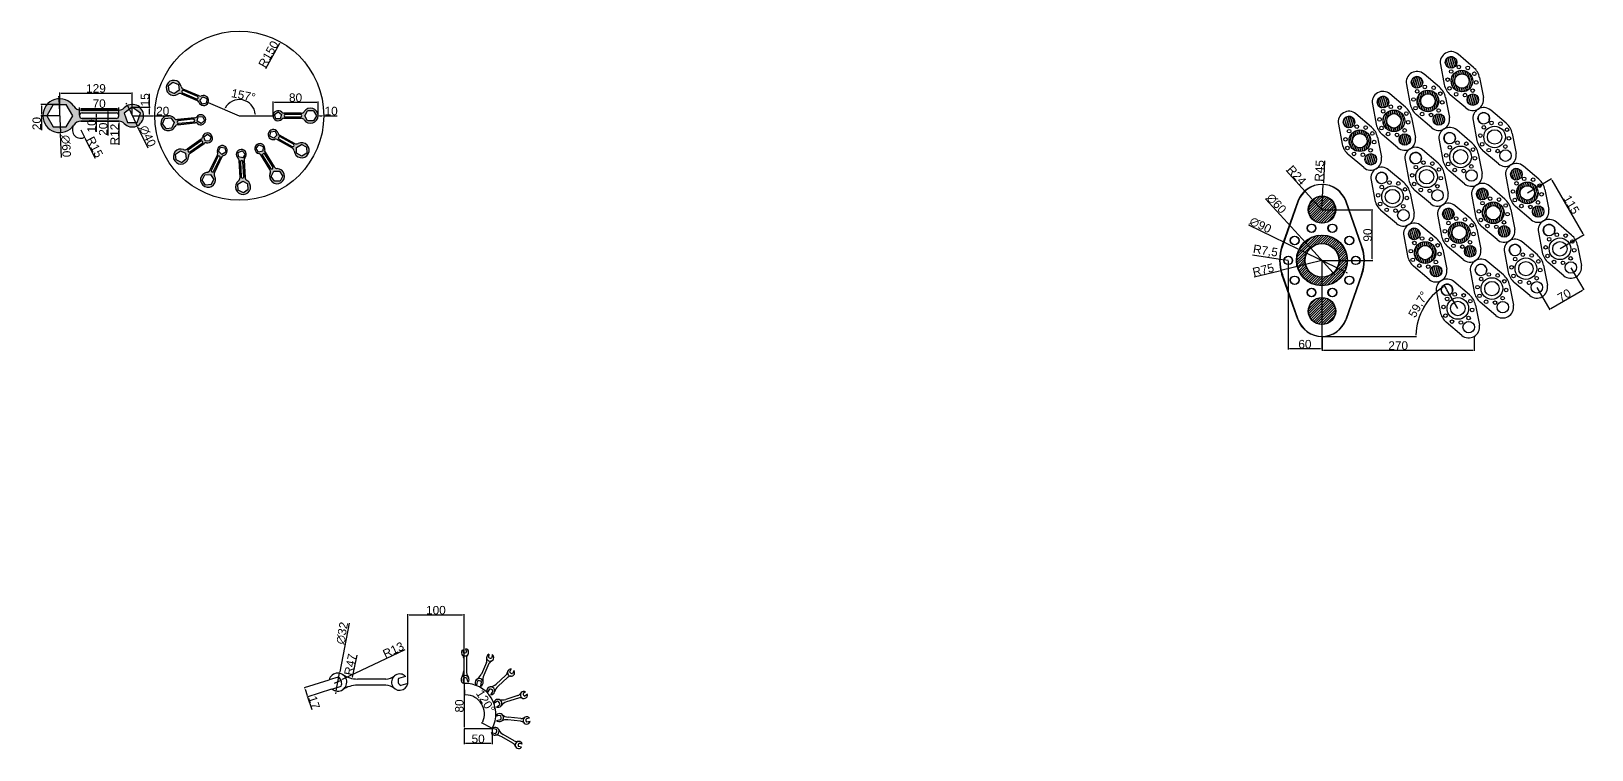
# Model space of a CAD drawing. Header units: millimetres. Extents: x 456 to 3228, y 379 to 1655.
import ezdxf

# ---------------------------------------------------------------- set-up
doc = ezdxf.new("R2010")
doc.units = ezdxf.units.MM
doc.layers.add('wymiar', color=80, linetype='Continuous')
doc.styles.get("Standard").update_dxf_attribs({"font": 'arial.ttf'})
doc.dimstyles.new('ISO-25', dxfattribs={"dimtxt": 15, "dimasz": 2.5, "dimexe": 1.25, "dimexo": 0.625, "dimtad": 1, "dimtxsty": 'Standard', "dimcen": 2.5, "dimadec": 0, "dimazin": 0, "dimtfac": 1, "dimtmove": 0, "dimatfit": 3, "dimfxl": 1, "dimarcsym": 0})

# ---------------------------------------------------------------- blocks, each defined once
blk = doc.blocks.new('*U1')
blk.add_circle((0, 0), 7.5)
blk = doc.blocks.new('*U2')
at = {"color": 0, "linetype": 'ByBlock', "lineweight": -2, "transparency": 16777216}
for p, rotation in [((2730.3, 1305.4), 108), ((2767.4, 1305.4), 71.99999999999997), ((2700.3, 1283.6), 143.9999999999999), ((2797.4, 1283.6), 35.99999999999997), ((2688.9, 1248.3), 180), ((2700.3, 1213), 215.9999999999999), ((2797.4, 1213), 323.9999999999999), ((2730.3, 1191.2), 251.9999999999999), ((2767.4, 1191.2), 287.9999999999999)]:
    blk.add_blockref('*U1', p, dxfattribs=dict(at, rotation=rotation))
blk.add_blockref('*U1', (2808.9, 1248.3), dxfattribs=at)
blk = doc.blocks.new('*U3')
blk.add_circle((0, 0), 7.5)
blk = doc.blocks.new('*U4')
at = {"color": 0, "linetype": 'ByBlock', "lineweight": -2, "transparency": 16777216}
for p, rotation in [((2730.3, 1305.4), 108), ((2767.4, 1305.4), 71.99999999999997), ((2700.3, 1283.6), 143.9999999999999), ((2797.4, 1283.6), 35.99999999999997), ((2688.9, 1248.3), 180), ((2700.3, 1213), 215.9999999999999), ((2797.4, 1213), 323.9999999999999), ((2730.3, 1191.2), 251.9999999999999), ((2767.4, 1191.2), 287.9999999999999)]:
    blk.add_blockref('*U3', p, dxfattribs=dict(at, rotation=rotation))
blk.add_blockref('*U3', (2808.9, 1248.3), dxfattribs=at)
blk = doc.blocks.new('*U14')
blk.add_circle((0, 0), 3.19)
blk = doc.blocks.new('*U15')
at = {"color": 0, "linetype": 'ByBlock', "lineweight": -2, "transparency": 16777216}
for p, rotation in [((1162.9, 556), 108), ((1178.7, 556), 71.99999999999994), ((1145.3, 531.7), 180), ((1150.1, 546.7), 143.9999999999999), ((1191.5, 546.7), 35.99999999999997), ((1150.1, 516.7), 215.9999999999999), ((1162.9, 507.4), 251.9999999999999), ((1178.7, 507.4), 287.9999999999999), ((1191.5, 516.7), 323.9999999999999)]:
    blk.add_blockref('*U14', p, dxfattribs=dict(at, rotation=rotation))
blk.add_blockref('*U14', (1196.4, 531.7), dxfattribs=at)
blk = doc.blocks.new('*U12')
blk.add_circle((0, 0), 3.19)
blk = doc.blocks.new('*U13')
at = {"color": 0, "linetype": 'ByBlock', "lineweight": -2, "transparency": 16777216}
for p, rotation in [((1162.9, 556), 108), ((1178.7, 556), 71.99999999999994), ((1145.3, 531.7), 180), ((1150.1, 546.7), 143.9999999999999), ((1191.5, 546.7), 35.99999999999997), ((1150.1, 516.7), 215.9999999999999), ((1162.9, 507.4), 251.9999999999999), ((1178.7, 507.4), 287.9999999999999), ((1191.5, 516.7), 323.9999999999999)]:
    blk.add_blockref('*U12', p, dxfattribs=dict(at, rotation=rotation))
blk.add_blockref('*U12', (1196.4, 531.7), dxfattribs=at)
blk = doc.blocks.new('*U10')
h = blk.add_hatch()
h.set_pattern_fill('ANSI31', color=256)
h.set_pattern_definition([(45, (-2975.9204, -1228.2886), (-2.245064, 2.245064), [])])
h.paths.add_polyline_path([(10.2, 19.2, 1), (-10.2, 19.2, 1)])
h.paths.add_polyline_path([(19.2, 57.5, 1), (-19.2, 57.5, 1)])
h.paths.add_polyline_path([(-12.8, 57.5, -1), (12.8, 57.5, -1)], flags=16)
h.paths.add_polyline_path([(-7.2, 88.6, 0.668617), (10.2, 95.8, 1.495625)])
for p, q in [((-18.1, 102.2), (-30.1, 68.1)), ((30.1, 68.1), (18.1, 102.2)), ((-18.1, 12.8), (-30.1, 46.9)), ((30.1, 46.9), (18.1, 12.8)), ((-18.1, -12.8), (-30.1, -46.9)), ((30.1, -46.9), (18.1, -12.8)), ((-18.1, -102.2), (-30.1, -68.1)), ((30.1, -68.1), (18.1, -102.2))]:
    blk.add_line(p, q)
for centre, radius in [((0, 95.8), 10.2), ((0, 57.5), 19.2), ((0, 57.5), 12.8), ((0, 19.2), 10.2), ((0, -19.2), 10.2), ((0, -57.5), 19.2), ((0, -57.5), 12.8), ((0, -95.8), 10.2)]:
    blk.add_circle(centre, radius)
for centre, radius, start, end in [((0, 95.8), 19.2, 19.4712, 160.5288), ((0, 95.8), 10.2, 315.0694, 224.9306), ((0, 57.5), 31.9, 160.5288, 199.4712), ((0, 57.5), 31.9, 340.5288, 19.4712), ((0, 19.2), 19.2, 199.4712, 340.5288), ((0, -19.2), 19.2, 19.4712, 160.5288), ((0, -19.2), 10.2, 315.0694, 224.9306), ((0, -57.5), 31.9, 160.5288, 199.4712), ((0, -57.5), 31.9, 340.5288, 19.4712), ((0, -95.8), 19.2, 199.4712, 340.5288)]:
    blk.add_arc(centre, radius, start, end)
for name, p in [('*U13', (-1170.8, -474.2)), ('*U15', (-1170.8, -589.2))]:
    blk.add_blockref(name, p)
blk = doc.blocks.new('*U11')
at = {"color": 0, "linetype": 'ByBlock', "lineweight": -2, "transparency": 16777216}
for p in [(0, 230), (70, 230), (140, 230), (210, 230), (0, 0), (70, 0), (140, 0), (210, 0)]:
    blk.add_blockref('*U10', p, dxfattribs=at)
blk = doc.blocks.new('*D17')
at = {"layer": 'Defpoints', "color": 0, "transparency": 16777216}
for p in [(2970.5, 1196), (2939.4, 1179.5), (2989.9, 1162.9), (2748.9, 1113.3), (2902.2, 1113.3)]:
    blk.add_point(p, dxfattribs=at)
at = {"layer": 'wymiar', "color": 0, "lineweight": -2, "transparency": 16777216}
for p, q in [((2970.2, 1196.6), (2966.1, 1203.6)), ((2902.8, 1113.3), (2916.7, 1113.3))]:
    blk.add_line(p, q, dxfattribs=at)
blk.add_arc((3018.9, 1113.3), 103.4, 121.6854, 178.6146, dxfattribs=at)
at = {"layer": 'wymiar', "color": 0, "transparency": 16777216}
for points in [[(2964.4, 1201.6), (2964.8, 1200.9), (2966.7, 1202.6)], [(2915.9, 1115.8), (2915.1, 1115.8), (2915.5, 1113.3)]]:
    blk.add_solid(points, dxfattribs=at)
at = {"layer": 'wymiar', "color": 0, "transparency": 16777216, "insert": (2920.8, 1169.5), "char_height": 15, "attachment_point": 5, "rotation": 60.15}
blk.add_mtext('59,7°', dxfattribs=at)
blk = doc.blocks.new('*D18')
at = {"layer": 'Defpoints', "color": 0, "transparency": 16777216}
for p in [(2748.9, 1113.3), (3018.9, 1113.3), (3018.9, 1088.7)]:
    blk.add_point(p, dxfattribs=at)
at = {"layer": 'wymiar', "color": 0, "lineweight": -2, "transparency": 16777216}
for p, q in [((2748.9, 1112.7), (2748.9, 1087.5)), ((3018.9, 1112.7), (3018.9, 1087.5)), ((2751.4, 1088.7), (3016.4, 1088.7))]:
    blk.add_line(p, q, dxfattribs=at)
at = {"layer": 'wymiar', "color": 0, "transparency": 16777216}
for points in [[(2751.4, 1089.1), (2751.4, 1088.3), (2748.9, 1088.7)], [(3016.4, 1089.1), (3016.4, 1088.3), (3018.9, 1088.7)]]:
    blk.add_solid(points, dxfattribs=at)
at = {"layer": 'wymiar', "color": 0, "transparency": 16777216, "insert": (2883.9, 1097), "char_height": 15, "attachment_point": 5}
blk.add_mtext('270', dxfattribs=at)
blk = doc.blocks.new('*D19')
at = {"layer": 'Defpoints', "color": 0, "transparency": 16777216}
for p in [(3113.2, 1368.2), (3213.4, 1293.6), (3171.2, 1268.9)]:
    blk.add_point(p, dxfattribs=at)
at = {"layer": 'wymiar', "color": 0, "lineweight": -2, "transparency": 16777216}
for p, q in [((3113.7, 1368.5), (3156.5, 1393.5)), ((3156.6, 1390.7), (3212.1, 1295.7)), ((3171.7, 1269.2), (3214.5, 1294.2))]:
    blk.add_line(p, q, dxfattribs=at)
at = {"layer": 'wymiar', "color": 0, "transparency": 16777216}
for points in [[(3157, 1390.9), (3156.3, 1390.5), (3155.4, 1392.8)], [(3212.5, 1295.9), (3211.8, 1295.5), (3213.4, 1293.6)]]:
    blk.add_solid(points, dxfattribs=at)
at = {"layer": 'wymiar', "color": 0, "transparency": 16777216, "insert": (3191.5, 1347.4), "char_height": 15, "attachment_point": 5, "rotation": 300.3}
blk.add_mtext('115', dxfattribs=at)
blk = doc.blocks.new('*D20')
at = {"layer": 'Defpoints', "color": 0, "transparency": 16777216}
for p in [(3190.5, 1235.8), (3130.1, 1200.5), (3213.3, 1196.9)]:
    blk.add_point(p, dxfattribs=at)
at = {"layer": 'wymiar', "color": 0, "lineweight": -2, "transparency": 16777216}
for p, q in [((3190.8, 1235.2), (3213.9, 1195.8)), ((3130.4, 1199.9), (3153.5, 1160.5)), ((3155, 1162.8), (3211.1, 1195.6))]:
    blk.add_line(p, q, dxfattribs=at)
at = {"layer": 'wymiar', "color": 0, "transparency": 16777216}
for points in [[(3210.9, 1196), (3211.3, 1195.2), (3213.3, 1196.9)], [(3154.8, 1163.2), (3155.2, 1162.4), (3152.8, 1161.5)]]:
    blk.add_solid(points, dxfattribs=at)
at = {"layer": 'wymiar', "color": 0, "transparency": 16777216, "insert": (3178.9, 1186.4), "char_height": 15, "attachment_point": 5, "rotation": 30.3}
blk.add_mtext('70', dxfattribs=at)
blk = doc.blocks.new('*D21')
at = {"layer": 'Defpoints', "color": 0, "transparency": 16777216}
for p in [(2688.2, 1248.3), (2748.2, 1248.3), (2688.2, 1091.3)]:
    blk.add_point(p, dxfattribs=at)
at = {"layer": 'wymiar', "color": 0, "lineweight": -2, "transparency": 16777216}
for p, q in [((2688.2, 1247.7), (2688.2, 1090)), ((2748.2, 1247.7), (2748.2, 1090)), ((2745.7, 1091.3), (2690.7, 1091.3))]:
    blk.add_line(p, q, dxfattribs=at)
at = {"layer": 'wymiar', "color": 0, "transparency": 16777216}
for points in [[(2690.7, 1091.7), (2690.7, 1090.8), (2688.2, 1091.3)], [(2745.7, 1091.7), (2745.7, 1090.8), (2748.2, 1091.3)]]:
    blk.add_solid(points, dxfattribs=at)
at = {"layer": 'wymiar', "color": 0, "transparency": 16777216, "insert": (2718.2, 1099.5), "char_height": 15, "attachment_point": 5}
blk.add_mtext('60', dxfattribs=at)
blk = doc.blocks.new('*D22')
at = {"layer": 'Defpoints', "color": 0, "transparency": 16777216}
for p in [(2732.1, 1356.1), (2748.2, 1338.3)]:
    blk.add_point(p, dxfattribs=at)
at = {"layer": 'wymiar', "color": 0, "lineweight": -2, "transparency": 16777216}
for p, q in [((2685.1, 1407.7), (2730.4, 1357.9)), ((2748.2, 1338.3), (2732.1, 1356.1))]:
    blk.add_line(p, q, dxfattribs=at)
at = {"layer": 'wymiar', "color": 0, "transparency": 16777216}
blk.add_solid([(2730.7, 1358.2), (2730.1, 1357.6), (2732.1, 1356.1)], dxfattribs=at)
at = {"layer": 'wymiar', "color": 0, "transparency": 16777216, "insert": (2703.6, 1399.5), "char_height": 15, "attachment_point": 5, "rotation": 312.2634}
blk.add_mtext('R24', dxfattribs=at)
blk = doc.blocks.new('*D23')
at = {"layer": 'Defpoints', "color": 0, "transparency": 16777216}
for p in [(2750.8, 1383.2), (2748.2, 1338.3)]:
    blk.add_point(p, dxfattribs=at)
at = {"layer": 'wymiar', "color": 0, "lineweight": -2, "transparency": 16777216}
for p, q in [((2753.3, 1425.3), (2751, 1385.7)), ((2748.2, 1338.3), (2750.8, 1383.2))]:
    blk.add_line(p, q, dxfattribs=at)
at = {"layer": 'wymiar', "color": 0, "transparency": 16777216}
blk.add_solid([(2750.6, 1385.7), (2751.4, 1385.7), (2750.8, 1383.2)], dxfattribs=at)
at = {"layer": 'wymiar', "color": 0, "transparency": 16777216, "insert": (2744, 1407.3), "char_height": 15, "attachment_point": 5, "rotation": 86.6336}
blk.add_mtext('R45', dxfattribs=at)
blk = doc.blocks.new('*D24')
at = {"layer": 'Defpoints', "color": 0, "transparency": 16777216}
for p in [(2748.2, 1338.3), (2837.9, 1338.3), (2748.2, 1248.3)]:
    blk.add_point(p, dxfattribs=at)
at = {"layer": 'wymiar', "color": 0, "lineweight": -2, "transparency": 16777216}
for p, q in [((2748.8, 1338.3), (2839.1, 1338.3)), ((2837.9, 1250.8), (2837.9, 1335.8)), ((2748.8, 1248.3), (2839.1, 1248.3))]:
    blk.add_line(p, q, dxfattribs=at)
at = {"layer": 'wymiar', "color": 0, "transparency": 16777216}
for points in [[(2837.4, 1335.8), (2838.3, 1335.8), (2837.9, 1338.3)], [(2837.4, 1250.8), (2838.3, 1250.8), (2837.9, 1248.3)]]:
    blk.add_solid(points, dxfattribs=at)
at = {"layer": 'wymiar', "color": 0, "transparency": 16777216, "insert": (2829.6, 1293.3), "char_height": 15, "attachment_point": 5, "rotation": 90}
blk.add_mtext('90', dxfattribs=at)
blk = doc.blocks.new('*D25')
at = {"layer": 'Defpoints', "color": 0, "transparency": 16777216}
for p in [(2728, 1270.4), (2768.4, 1226.1)]:
    blk.add_point(p, dxfattribs=at)
at = {"layer": 'wymiar', "color": 0, "lineweight": -2, "transparency": 16777216}
for p, q in [((2648.1, 1357.8), (2726.3, 1272.3)), ((2768.4, 1226.1), (2728, 1270.4)), ((2770.1, 1224.3), (2771.8, 1222.5))]:
    blk.add_line(p, q, dxfattribs=at)
at = {"layer": 'wymiar', "color": 0, "transparency": 16777216}
for points in [[(2726.6, 1272.6), (2726, 1272), (2728, 1270.4)], [(2770.4, 1224.6), (2769.8, 1224), (2768.4, 1226.1)]]:
    blk.add_solid(points, dxfattribs=at)
at = {"layer": 'wymiar', "color": 0, "transparency": 16777216, "insert": (2667.6, 1349.3), "char_height": 15, "attachment_point": 5, "rotation": 312.4379}
blk.add_mtext('∅60', dxfattribs=at)
blk = doc.blocks.new('*D26')
at = {"layer": 'Defpoints', "color": 0, "transparency": 16777216}
for p in [(2707.7, 1267.9), (2788.7, 1228.6)]:
    blk.add_point(p, dxfattribs=at)
at = {"layer": 'wymiar', "color": 0, "lineweight": -2, "transparency": 16777216}
for p, q in [((2617.9, 1311.5), (2705.5, 1269)), ((2788.7, 1228.6), (2707.7, 1267.9)), ((2790.9, 1227.5), (2793.2, 1226.4))]:
    blk.add_line(p, q, dxfattribs=at)
at = {"layer": 'wymiar', "color": 0, "transparency": 16777216}
for points in [[(2705.7, 1269.4), (2705.3, 1268.7), (2707.7, 1267.9)], [(2791.1, 1227.9), (2790.7, 1227.2), (2788.7, 1228.6)]]:
    blk.add_solid(points, dxfattribs=at)
at = {"layer": 'wymiar', "color": 0, "transparency": 16777216, "insert": (2639.3, 1310.9), "char_height": 15, "attachment_point": 5, "rotation": 334.096}
blk.add_mtext('∅90', dxfattribs=at)
blk = doc.blocks.new('*D27')
at = {"layer": 'Defpoints', "color": 0, "transparency": 16777216}
for p in [(2680.8, 1249.5), (2688.2, 1248.3)]:
    blk.add_point(p, dxfattribs=at)
at = {"layer": 'wymiar', "color": 0, "lineweight": -2, "transparency": 16777216}
for p, q in [((2625.3, 1258.2), (2678.3, 1249.9)), ((2688.2, 1248.3), (2680.8, 1249.5))]:
    blk.add_line(p, q, dxfattribs=at)
at = {"layer": 'wymiar', "color": 0, "transparency": 16777216}
blk.add_solid([(2678.4, 1250.3), (2678.3, 1249.4), (2680.8, 1249.5)], dxfattribs=at)
at = {"layer": 'wymiar', "color": 0, "transparency": 16777216, "insert": (2648, 1264.4), "char_height": 15, "attachment_point": 5, "rotation": 351.0162}
blk.add_mtext('R7,5', dxfattribs=at)
blk = doc.blocks.new('*D28')
at = {"layer": 'Defpoints', "color": 0, "transparency": 16777216}
for p in [(2748.2, 1248.3), (2675.3, 1230.6)]:
    blk.add_point(p, dxfattribs=at)
at = {"layer": 'wymiar', "color": 0, "lineweight": -2, "transparency": 16777216}
for p, q in [((2748.2, 1248.3), (2675.3, 1230.6)), ((2628, 1219.1), (2672.9, 1230))]:
    blk.add_line(p, q, dxfattribs=at)
at = {"layer": 'wymiar', "color": 0, "transparency": 16777216}
blk.add_solid([(2672.8, 1230.4), (2673, 1229.6), (2675.3, 1230.6)], dxfattribs=at)
at = {"layer": 'wymiar', "color": 0, "transparency": 16777216, "insert": (2644.2, 1231.5), "char_height": 15, "attachment_point": 5, "rotation": 13.669}
blk.add_mtext('R75', dxfattribs=at)
blk = doc.blocks.new('*U29')
h = blk.add_hatch()
h.set_pattern_fill('GRASS', color=256, scale=0.022346)
h.set_pattern_definition([(90, (-199.75054, -672.73077), (-0.40135223, 0.40135223), [0.1064246, -0.69627988]), (45, (-199.75054, -672.7308), (-0.40135223, 0.40135223), [0.1064246, -0.4611732]), (135, (-199.75054, -672.7308), (-0.40135223, -0.40135223), [0.1064246, -0.4611732])])
h.paths.add_polyline_path([(9.9, 4.5), (-20.7, 4.5, -0.206032), (-24.6, 6.1, 2.510814), (-24.6, -6.1, -0.206032), (-20.7, -4.5), (9.9, -4.5, -0.250492), (15.4, -7.4, 3.296663), (15.4, 7.4, -0.250492)])
h.paths.add_polyline_path([(21.4, 8.9), (31.8, 8.9), (36.9, 0), (31.8, -8.9), (21.4, -8.9), (16.3, 0)], flags=16)
h.paths.add_polyline_path([(8.7, -2.2), (-18.1, -2.2, -1), (-18.1, 2.2), (8.7, 2.2, -1)], flags=16)
h.paths.add_polyline_path([(-24.7, 2.1), (-27.1, -5.4), (-35, -5.4), (-37.4, 2.1), (-31.1, 6.7)], flags=16)
for p, q in [((9.9, 4.5), (-20.7, 4.5)), ((-20.7, 4.5), (9.9, 4.5)), ((8.7, 2.2), (-18.1, 2.2)), ((31.8, 8.9), (21.4, 8.9)), ((9.9, -4.5), (-20.7, -4.5)), ((-20.7, -4.5), (9.9, -4.5)), ((-18.1, -2.2), (8.7, -2.2))]:
    blk.add_line(p, q)
blk.add_lwpolyline([(-31.1, 6.7), (-24.7, 2.1), (-27.1, -5.4), (-35, -5.4), (-37.4, 2.1)], close=True)
blk.add_lwpolyline([(31.8, 8.9), (36.9, 0), (31.8, -8.9), (21.4, -8.9), (16.3, 0), (21.4, 8.9)])
for centre, radius, start, end in [((-31.1, 0), 8.94, 43.4325, 316.5675), ((-20.7, 9.8), 5.36, 223.4325, 270), ((-18.1, 0), 2.23, 90, 270), ((8.7, 0), 2.23, 270, 90), ((9.9, 11.2), 6.7, 270, 326.251), ((26.6, 0), 13.4, 213.749, 146.251), ((-20.7, -9.8), 5.36, 90, 136.5675), ((9.9, -11.2), 6.7, 33.749, 90)]:
    blk.add_arc(centre, radius, start, end)
blk = doc.blocks.new('*U30')
at = {"color": 0, "linetype": 'ByBlock', "lineweight": -2, "transparency": 16777216}
for p, rotation in [((858.8, 1638.4), 157.0000000000001), ((851.4, 1588.9), 185.9999999999999), ((1038.3, 1550.8), 331), ((868.9, 1542), 215), ((1003.8, 1514.5), 302.0000000000001), ((907, 1509.4), 244), ((956.1, 1499.5), 273)]:
    blk.add_blockref('*U29', p, dxfattribs=dict(at, rotation=rotation))
blk.add_blockref('*U29', (1050.8, 1599.3), dxfattribs=at)
blk = doc.blocks.new('*D31')
at = {"layer": 'Defpoints', "color": 0, "transparency": 16777216}
for p in [(541.5, 1505.2), (611.5, 1518.3), (611.5, 1505.2)]:
    blk.add_point(p, dxfattribs=at)
at = {"layer": 'wymiar', "color": 0, "lineweight": -2, "transparency": 16777216}
for p, q in [((541.5, 1505.9), (541.5, 1519.5)), ((544, 1518.3), (609, 1518.3)), ((611.5, 1505.9), (611.5, 1519.5))]:
    blk.add_line(p, q, dxfattribs=at)
at = {"layer": 'wymiar', "color": 0, "transparency": 16777216}
for points in [[(544, 1518.7), (544, 1517.9), (541.5, 1518.3)], [(609, 1518.7), (609, 1517.9), (611.5, 1518.3)]]:
    blk.add_solid(points, dxfattribs=at)
at = {"layer": 'wymiar', "color": 0, "transparency": 16777216, "insert": (576.5, 1526.6), "char_height": 15, "attachment_point": 5}
blk.add_mtext('70', dxfattribs=at)
blk = doc.blocks.new('*D32')
at = {"layer": 'Defpoints', "color": 0, "transparency": 16777216}
for p in [(635.4, 1545.3), (506.4, 1505.2), (635.4, 1505.2)]:
    blk.add_point(p, dxfattribs=at)
at = {"layer": 'wymiar', "color": 0, "lineweight": -2, "transparency": 16777216}
for p, q in [((506.4, 1505.9), (506.4, 1546.6)), ((508.9, 1545.3), (632.9, 1545.3)), ((635.4, 1505.9), (635.4, 1546.6))]:
    blk.add_line(p, q, dxfattribs=at)
at = {"layer": 'wymiar', "color": 0, "transparency": 16777216}
for points in [[(508.9, 1545.7), (508.9, 1544.9), (506.4, 1545.3)], [(632.9, 1545.7), (632.9, 1544.9), (635.4, 1545.3)]]:
    blk.add_solid(points, dxfattribs=at)
at = {"layer": 'wymiar', "color": 0, "transparency": 16777216, "insert": (570.9, 1553.6), "char_height": 15, "attachment_point": 5}
blk.add_mtext('129', dxfattribs=at)
blk = doc.blocks.new('*D33')
at = {"layer": 'Defpoints', "color": 0, "transparency": 16777216}
for p in [(546.5, 1510.2), (546.5, 1500.2), (571.5, 1500.2)]:
    blk.add_point(p, dxfattribs=at)
at = {"layer": 'wymiar', "color": 0, "lineweight": -2, "transparency": 16777216}
for p, q in [((547.2, 1510.2), (572.7, 1510.2)), ((547.2, 1500.2), (572.7, 1500.2)), ((571.5, 1507.7), (571.5, 1502.7)), ((571.5, 1500.2), (571.5, 1476.5))]:
    blk.add_line(p, q, dxfattribs=at)
at = {"layer": 'wymiar', "color": 0, "transparency": 16777216}
for points in [[(571, 1507.7), (571.9, 1507.7), (571.5, 1510.2)], [(571, 1502.7), (571.9, 1502.7), (571.5, 1500.2)]]:
    blk.add_solid(points, dxfattribs=at)
at = {"layer": 'wymiar', "color": 0, "transparency": 16777216, "insert": (563.2, 1487.1), "char_height": 15, "attachment_point": 5, "rotation": 90}
blk.add_mtext('10', dxfattribs=at)
blk = doc.blocks.new('*D34')
at = {"layer": 'Defpoints', "color": 0, "transparency": 16777216}
for p in [(611.5, 1515.2), (592.1, 1495.2), (611.5, 1495.2)]:
    blk.add_point(p, dxfattribs=at)
at = {"layer": 'wymiar', "color": 0, "lineweight": -2, "transparency": 16777216}
for p, q in [((610.9, 1515.2), (590.8, 1515.2)), ((592.1, 1512.7), (592.1, 1497.7)), ((610.9, 1495.2), (590.8, 1495.2)), ((592.1, 1495.2), (592.1, 1469.8))]:
    blk.add_line(p, q, dxfattribs=at)
at = {"layer": 'wymiar', "color": 0, "transparency": 16777216}
for points in [[(591.7, 1512.7), (592.5, 1512.7), (592.1, 1515.2)], [(591.7, 1497.7), (592.5, 1497.7), (592.1, 1495.2)]]:
    blk.add_solid(points, dxfattribs=at)
at = {"layer": 'wymiar', "color": 0, "transparency": 16777216, "insert": (583.8, 1481.3), "char_height": 15, "attachment_point": 5, "rotation": 90}
blk.add_mtext('20', dxfattribs=at)
blk = doc.blocks.new('*D35')
at = {"layer": 'Defpoints', "color": 0, "transparency": 16777216}
for p in [(506.4, 1525.2), (474, 1505.2), (506.4, 1505.2)]:
    blk.add_point(p, dxfattribs=at)
at = {"layer": 'wymiar', "color": 0, "lineweight": -2, "transparency": 16777216}
for p, q in [((505.8, 1525.2), (472.7, 1525.2)), ((505.8, 1505.2), (472.7, 1505.2)), ((474, 1522.7), (474, 1507.7)), ((474, 1505.2), (474, 1479.8))]:
    blk.add_line(p, q, dxfattribs=at)
at = {"layer": 'wymiar', "color": 0, "transparency": 16777216}
for points in [[(473.6, 1522.7), (474.4, 1522.7), (474, 1525.2)], [(473.6, 1507.7), (474.4, 1507.7), (474, 1505.2)]]:
    blk.add_solid(points, dxfattribs=at)
at = {"layer": 'wymiar', "color": 0, "transparency": 16777216, "insert": (465.7, 1491.3), "char_height": 15, "attachment_point": 5, "rotation": 90}
blk.add_mtext('20', dxfattribs=at)
blk = doc.blocks.new('*D36')
at = {"layer": 'Defpoints', "color": 0, "transparency": 16777216}
for p in [(635.4, 1520.2), (635.4, 1505.2), (666.2, 1520.2)]:
    blk.add_point(p, dxfattribs=at)
at = {"layer": 'wymiar', "color": 0, "lineweight": -2, "transparency": 16777216}
for p, q in [((666.2, 1520.2), (666.2, 1544.2)), ((636.1, 1520.2), (667.4, 1520.2)), ((636.1, 1505.2), (667.4, 1505.2)), ((666.2, 1507.7), (666.2, 1517.7))]:
    blk.add_line(p, q, dxfattribs=at)
at = {"layer": 'wymiar', "color": 0, "transparency": 16777216}
for points in [[(665.8, 1517.7), (666.6, 1517.7), (666.2, 1520.2)], [(665.8, 1507.7), (666.6, 1507.7), (666.2, 1505.2)]]:
    blk.add_solid(points, dxfattribs=at)
at = {"layer": 'wymiar', "color": 0, "transparency": 16777216, "insert": (657.9, 1533.5), "char_height": 15, "attachment_point": 5, "rotation": 90}
blk.add_mtext('15', dxfattribs=at)
blk = doc.blocks.new('*D37')
at = {"layer": 'Defpoints', "color": 0, "transparency": 16777216}
for p in [(505, 1535.2), (507.9, 1475.3)]:
    blk.add_point(p, dxfattribs=at)
at = {"layer": 'wymiar', "color": 0, "lineweight": -2, "transparency": 16777216}
for p, q in [((504.9, 1537.7), (504.8, 1540.2)), ((505, 1535.2), (507.9, 1475.3)), ((509.9, 1431.3), (508, 1472.8))]:
    blk.add_line(p, q, dxfattribs=at)
at = {"layer": 'wymiar', "color": 0, "transparency": 16777216}
for points in [[(505.3, 1537.7), (504.5, 1537.7), (505, 1535.2)], [(508.4, 1472.8), (507.6, 1472.8), (507.9, 1475.3)]]:
    blk.add_solid(points, dxfattribs=at)
at = {"layer": 'wymiar', "color": 0, "transparency": 16777216, "insert": (517.7, 1451.2), "char_height": 15, "attachment_point": 5, "rotation": 272.7124}
blk.add_mtext('∅60', dxfattribs=at)
blk = doc.blocks.new('*D38')
at = {"layer": 'Defpoints', "color": 0, "transparency": 16777216}
for p in [(543.9, 1480.2), (550.7, 1466.9)]:
    blk.add_point(p, dxfattribs=at)
at = {"layer": 'wymiar', "color": 0, "lineweight": -2, "transparency": 16777216}
for p, q in [((543.9, 1480.2), (550.7, 1466.9)), ((569.8, 1429.3), (551.8, 1464.6))]:
    blk.add_line(p, q, dxfattribs=at)
blk.add_arc((543.9, 1480.2), 15, 148.6383, 301.7844, dxfattribs=at)
at = {"layer": 'wymiar', "color": 0, "transparency": 16777216}
blk.add_solid([(552.2, 1464.8), (551.4, 1464.5), (550.7, 1466.9)], dxfattribs=at)
at = {"layer": 'wymiar', "color": 0, "transparency": 16777216, "insert": (568.8, 1449.6), "char_height": 15, "attachment_point": 5, "rotation": 297.0097}
blk.add_mtext('R15', dxfattribs=at)
blk = doc.blocks.new('*D39')
at = {"layer": 'Defpoints', "color": 0, "transparency": 16777216}
for p in [(612.2, 1495.2), (612.2, 1483.2)]:
    blk.add_point(p, dxfattribs=at)
at = {"layer": 'wymiar', "color": 0, "lineweight": -2, "transparency": 16777216}
blk.add_line((612.2, 1453.3), (612.2, 1492.7), dxfattribs=at)
at = {"layer": 'wymiar', "color": 0, "transparency": 16777216}
blk.add_solid([(611.8, 1492.7), (612.6, 1492.7), (612.2, 1495.2)], dxfattribs=at)
at = {"layer": 'wymiar', "color": 0, "transparency": 16777216, "insert": (604, 1471.8), "char_height": 15, "attachment_point": 5, "rotation": 90}
blk.add_mtext('R12', dxfattribs=at)
blk = doc.blocks.new('*D40')
at = {"layer": 'Defpoints', "color": 0, "transparency": 16777216}
for p in [(626.7, 1523.2), (644.1, 1487.2)]:
    blk.add_point(p, dxfattribs=at)
at = {"layer": 'wymiar', "color": 0, "lineweight": -2, "transparency": 16777216}
for p, q in [((625.6, 1525.5), (624.6, 1527.7)), ((626.7, 1523.2), (644.1, 1487.2)), ((663.3, 1447.6), (645.2, 1485))]:
    blk.add_line(p, q, dxfattribs=at)
at = {"layer": 'wymiar', "color": 0, "transparency": 16777216}
for points in [[(626, 1525.7), (625.3, 1525.3), (626.7, 1523.2)], [(645.6, 1485.2), (644.9, 1484.8), (644.1, 1487.2)]]:
    blk.add_solid(points, dxfattribs=at)
at = {"layer": 'wymiar', "color": 0, "transparency": 16777216, "insert": (662.6, 1469), "char_height": 15, "attachment_point": 5, "rotation": 295.7979}
blk.add_mtext('∅40', dxfattribs=at)
blk = doc.blocks.new('*D41')
at = {"layer": 'Defpoints', "color": 0, "transparency": 16777216}
for p in [(655.4, 1505.2), (675.4, 1505.2), (675.4, 1505.2)]:
    blk.add_point(p, dxfattribs=at)
at = {"layer": 'wymiar', "color": 0, "lineweight": -2, "transparency": 16777216}
for p, q in [((655.4, 1505.9), (655.4, 1506.5)), ((657.9, 1505.2), (672.9, 1505.2)), ((675.4, 1505.9), (675.4, 1506.5)), ((675.4, 1505.2), (700.9, 1505.2))]:
    blk.add_line(p, q, dxfattribs=at)
at = {"layer": 'wymiar', "color": 0, "transparency": 16777216}
for points in [[(657.9, 1505.7), (657.9, 1504.8), (655.4, 1505.2)], [(672.9, 1505.7), (672.9, 1504.8), (675.4, 1505.2)]]:
    blk.add_solid(points, dxfattribs=at)
at = {"layer": 'wymiar', "color": 0, "transparency": 16777216, "insert": (689.4, 1513.5), "char_height": 15, "attachment_point": 5}
blk.add_mtext('20', dxfattribs=at)
blk = doc.blocks.new('*D42')
at = {"layer": 'Defpoints', "color": 0, "transparency": 16777216}
for p in [(898.9, 1636), (825.4, 1505.2)]:
    blk.add_point(p, dxfattribs=at)
at = {"layer": 'wymiar', "color": 0, "lineweight": -2, "transparency": 16777216}
blk.add_line((872.6, 1589.2), (897.7, 1633.8), dxfattribs=at)
at = {"layer": 'wymiar', "color": 0, "transparency": 16777216}
blk.add_solid([(897.3, 1634), (898.1, 1633.6), (898.9, 1636)], dxfattribs=at)
at = {"layer": 'wymiar', "color": 0, "transparency": 16777216, "insert": (877.3, 1614.5), "char_height": 15, "attachment_point": 5, "rotation": 60.6687}
blk.add_mtext('R150', dxfattribs=at)
blk = doc.blocks.new('*D43')
at = {"layer": 'Defpoints', "color": 0, "transparency": 16777216}
for p in [(965.4, 1505.2), (975.4, 1505.2), (975.4, 1505.2)]:
    blk.add_point(p, dxfattribs=at)
at = {"layer": 'wymiar', "color": 0, "lineweight": -2, "transparency": 16777216}
for p, q in [((965.4, 1505.9), (965.4, 1506.5)), ((967.9, 1505.2), (972.9, 1505.2)), ((975.4, 1505.9), (975.4, 1506.5)), ((975.4, 1505.2), (999.2, 1505.2))]:
    blk.add_line(p, q, dxfattribs=at)
at = {"layer": 'wymiar', "color": 0, "transparency": 16777216}
for points in [[(967.9, 1505.7), (967.9, 1504.8), (965.4, 1505.2)], [(972.9, 1505.7), (972.9, 1504.8), (975.4, 1505.2)]]:
    blk.add_solid(points, dxfattribs=at)
at = {"layer": 'wymiar', "color": 0, "transparency": 16777216, "insert": (988.6, 1513.5), "char_height": 15, "attachment_point": 5}
blk.add_mtext('10', dxfattribs=at)
blk = doc.blocks.new('*D44')
at = {"layer": 'Defpoints', "color": 0, "transparency": 16777216}
for p in [(965.4, 1529), (885.4, 1505.2), (965.4, 1505.2)]:
    blk.add_point(p, dxfattribs=at)
at = {"layer": 'wymiar', "color": 0, "lineweight": -2, "transparency": 16777216}
for p, q in [((885.4, 1505.9), (885.4, 1530.2)), ((887.9, 1529), (962.9, 1529)), ((965.4, 1505.9), (965.4, 1530.2))]:
    blk.add_line(p, q, dxfattribs=at)
at = {"layer": 'wymiar', "color": 0, "transparency": 16777216}
for points in [[(887.9, 1529.4), (887.9, 1528.5), (885.4, 1529)], [(962.9, 1529.4), (962.9, 1528.5), (965.4, 1529)]]:
    blk.add_solid(points, dxfattribs=at)
at = {"layer": 'wymiar', "color": 0, "transparency": 16777216, "insert": (925.4, 1537.2), "char_height": 15, "attachment_point": 5}
blk.add_mtext('80', dxfattribs=at)
blk = doc.blocks.new('*D45')
at = {"layer": 'Defpoints', "color": 0, "transparency": 16777216}
for p in [(770.2, 1528.7), (842.9, 1527.9), (825.4, 1505.2), (825.4, 1505.2), (885.4, 1505.2)]:
    blk.add_point(p, dxfattribs=at)
at = {"layer": 'wymiar', "color": 0, "lineweight": -2, "transparency": 16777216}
blk.add_arc((825.4, 1505.2), 28.6, 5.0027, 151.9973, dxfattribs=at)
at = {"layer": 'wymiar', "color": 0, "transparency": 16777216}
for points in [[(800.5, 1518.5), (799.8, 1518.9), (799.1, 1516.4)], [(854.4, 1507.8), (853.6, 1507.7), (854.1, 1505.2)]]:
    blk.add_solid(points, dxfattribs=at)
at = {"layer": 'wymiar', "color": 0, "transparency": 16777216, "insert": (832.8, 1541.4), "char_height": 15, "attachment_point": 5, "rotation": 348.5}
blk.add_mtext('157°', dxfattribs=at)
blk = doc.blocks.new('*U46')
for p, q in [((-0.6, 60.1), (0.8, 54.6)), ((4.9, 61.6), (6.4, 56.1)), ((0.9, 44.7), (0.1, 22.2)), ((5.7, 44.5), (5, 22.1)), ((-2, 7.3), (0, 0)), ((7.2, 2), (5.3, 9.3))]:
    blk.add_line(p, q)
for centre, radius, start, end in [((3.7, 55.3), 6.4, 132.33, 79.0595), ((2.9, 58), 3.97, 238.7564, 331.2329), ((-9.3, 45), 10.2, 357.9946, 38.5304), ((15.9, 44.1), 10.2, 137.4588, 177.9946), ((2, 6.8), 7.07, 317.7565, 253.5717), ((-20.6, 23), 20.8, 324.4373, 357.9946), ((2.8, 4.1), 5.74, 64.1624, 145.8268), ((25.7, 21.3), 20.8, 177.9946, 211.5519)]:
    blk.add_arc(centre, radius, start, end)
blk = doc.blocks.new('*U47')
at = {"color": 0, "linetype": 'ByBlock', "lineweight": -2, "transparency": 16777216}
for p, rotation in [((1224.7, 497.1), 2.005383208093656), ((1247, 493.2), 338.0053832080936), ((1265.8, 480.6), 314.0053832080937), ((1277.8, 461.3), 290.0053832080936), ((1280.9, 438.9), 266.0053832080936), ((1274.7, 417.1), 242.0053832080937)]:
    blk.add_blockref('*U46', p, dxfattribs=dict(at, rotation=rotation))
blk = doc.blocks.new('*D48')
at = {"layer": 'Defpoints', "color": 0, "transparency": 16777216}
for p in [(984.9, 503.4), (946.7, 473.4), (990, 487.2)]:
    blk.add_point(p, dxfattribs=at)
at = {"layer": 'wymiar', "color": 0, "lineweight": -2, "transparency": 16777216}
for p, q in [((984.3, 503.2), (940.4, 489.2)), ((942.3, 487.2), (946, 475.8)), ((989.4, 487), (945.5, 473)), ((946.7, 473.4), (954, 450.7))]:
    blk.add_line(p, q, dxfattribs=at)
at = {"layer": 'wymiar', "color": 0, "transparency": 16777216}
for points in [[(942.7, 487.3), (941.9, 487.1), (941.6, 489.6)], [(946.4, 475.9), (945.6, 475.6), (946.7, 473.4)]]:
    blk.add_solid(points, dxfattribs=at)
at = {"layer": 'wymiar', "color": 0, "transparency": 16777216, "insert": (958.5, 463.3), "char_height": 15, "attachment_point": 5, "rotation": 287.6695}
blk.add_mtext('17', dxfattribs=at)
blk = doc.blocks.new('*D49')
at = {"layer": 'Defpoints', "color": 0, "transparency": 16777216}
for p in [(1003.4, 515.1), (997.4, 483.7)]:
    blk.add_point(p, dxfattribs=at)
at = {"layer": 'wymiar', "color": 0, "lineweight": -2, "transparency": 16777216}
for p, q in [((1020.4, 603.9), (1003.9, 517.6)), ((997.4, 483.7), (1003.4, 515.1)), ((996.9, 481.2), (996.4, 478.8))]:
    blk.add_line(p, q, dxfattribs=at)
at = {"layer": 'wymiar', "color": 0, "transparency": 16777216}
for points in [[(1003.4, 517.6), (1004.3, 517.5), (1003.4, 515.1)], [(996.5, 481.3), (997.3, 481.2), (997.4, 483.7)]]:
    blk.add_solid(points, dxfattribs=at)
at = {"layer": 'wymiar', "color": 0, "transparency": 16777216, "insert": (1008.2, 586.4), "char_height": 15, "attachment_point": 5, "rotation": 79.1446}
blk.add_mtext('∅32', dxfattribs=at)
blk = doc.blocks.new('*D50')
at = {"layer": 'Defpoints', "color": 0, "transparency": 16777216}
for p in [(1035.2, 551.9), (1025.7, 505.9)]:
    blk.add_point(p, dxfattribs=at)
at = {"layer": 'wymiar', "color": 0, "lineweight": -2, "transparency": 16777216}
blk.add_line((1034.2, 547.1), (1026.2, 508.3), dxfattribs=at)
at = {"layer": 'wymiar', "color": 0, "transparency": 16777216}
blk.add_solid([(1025.8, 508.4), (1026.6, 508.2), (1025.7, 505.9)], dxfattribs=at)
at = {"layer": 'wymiar', "color": 0, "transparency": 16777216, "insert": (1022.5, 530.6), "char_height": 15, "attachment_point": 5, "rotation": 78.3655}
blk.add_mtext('R47', dxfattribs=at)
blk = doc.blocks.new('*D51')
at = {"layer": 'Defpoints', "color": 0, "transparency": 16777216}
for p in [(1006.1, 503), (994.4, 497.4)]:
    blk.add_point(p, dxfattribs=at)
at = {"layer": 'wymiar', "color": 0, "lineweight": -2, "transparency": 16777216}
for p, q in [((1119.4, 557), (1008.4, 504.1)), ((994.4, 497.4), (1006.1, 503))]:
    blk.add_line(p, q, dxfattribs=at)
at = {"layer": 'wymiar', "color": 0, "transparency": 16777216}
blk.add_solid([(1008.2, 504.4), (1008.5, 503.7), (1006.1, 503)], dxfattribs=at)
at = {"layer": 'wymiar', "color": 0, "transparency": 16777216, "insert": (1099.1, 556.5), "char_height": 15, "attachment_point": 5, "rotation": 25.4775}
blk.add_mtext('R13', dxfattribs=at)
blk = doc.blocks.new('*D52')
at = {"layer": 'Defpoints', "color": 0, "transparency": 16777216}
for p in [(1224.7, 618.8), (1124.7, 497.1), (1224.7, 497.1)]:
    blk.add_point(p, dxfattribs=at)
at = {"layer": 'wymiar', "color": 0, "lineweight": -2, "transparency": 16777216}
for p, q in [((1124.7, 497.8), (1124.7, 620)), ((1127.2, 618.8), (1222.2, 618.8)), ((1224.7, 497.8), (1224.7, 620))]:
    blk.add_line(p, q, dxfattribs=at)
at = {"layer": 'wymiar', "color": 0, "transparency": 16777216}
for points in [[(1127.2, 619.2), (1127.2, 618.4), (1124.7, 618.8)], [(1222.2, 619.2), (1222.2, 618.4), (1224.7, 618.8)]]:
    blk.add_solid(points, dxfattribs=at)
at = {"layer": 'wymiar', "color": 0, "transparency": 16777216, "insert": (1174.7, 627.1), "char_height": 15, "attachment_point": 5}
blk.add_mtext('100', dxfattribs=at)
blk = doc.blocks.new('*D53')
at = {"layer": 'Defpoints', "color": 0, "transparency": 16777216}
for p in [(1224.7, 417.1), (1274.7, 417.1), (1224.7, 390.4)]:
    blk.add_point(p, dxfattribs=at)
at = {"layer": 'wymiar', "color": 0, "lineweight": -2, "transparency": 16777216}
for p, q in [((1224.7, 416.5), (1224.7, 389.1)), ((1274.7, 416.5), (1274.7, 389.1)), ((1272.2, 390.4), (1227.2, 390.4))]:
    blk.add_line(p, q, dxfattribs=at)
at = {"layer": 'wymiar', "color": 0, "transparency": 16777216}
for points in [[(1227.2, 390.8), (1227.2, 389.9), (1224.7, 390.4)], [(1272.2, 390.8), (1272.2, 389.9), (1274.7, 390.4)]]:
    blk.add_solid(points, dxfattribs=at)
at = {"layer": 'wymiar', "color": 0, "transparency": 16777216, "insert": (1249.7, 398.7), "char_height": 15, "attachment_point": 5}
blk.add_mtext('50', dxfattribs=at)
blk = doc.blocks.new('*D54')
at = {"layer": 'Defpoints', "color": 0, "transparency": 16777216}
for p in [(1224.7, 497.1), (1224.7, 417.1), (1224.7, 417.1)]:
    blk.add_point(p, dxfattribs=at)
at = {"layer": 'wymiar', "color": 0, "lineweight": -2, "transparency": 16777216}
for p, q in [((1224.7, 494.6), (1224.7, 419.6)), ((1225.3, 497.1), (1225.9, 497.1)), ((1225.3, 417.1), (1225.9, 417.1))]:
    blk.add_line(p, q, dxfattribs=at)
at = {"layer": 'wymiar', "color": 0, "transparency": 16777216}
for points in [[(1224.3, 494.6), (1225.1, 494.6), (1224.7, 497.1)], [(1224.3, 419.6), (1225.1, 419.6), (1224.7, 417.1)]]:
    blk.add_solid(points, dxfattribs=at)
at = {"layer": 'wymiar', "color": 0, "transparency": 16777216, "insert": (1216.4, 457.1), "char_height": 15, "attachment_point": 5, "rotation": 90}
blk.add_mtext('80', dxfattribs=at)
blk = doc.blocks.new('*D55')
at = {"layer": 'Defpoints', "color": 0, "transparency": 16777216}
for p in [(1224.7, 497.1), (1260.2, 449.9), (1226.6, 442.7), (1274.7, 417.1)]:
    blk.add_point(p, dxfattribs=at)
at = {"layer": 'wymiar', "color": 0, "lineweight": -2, "transparency": 16777216}
for p, q in [((1224.7, 496.5), (1225.4, 475.8)), ((1274.1, 417.4), (1255.8, 427.2))]:
    blk.add_line(p, q, dxfattribs=at)
blk.add_arc((1226.6, 442.7), 34.3, 336.1768, 87.834, dxfattribs=at)
at = {"layer": 'wymiar', "color": 0, "transparency": 16777216}
for points in [[(1227.9, 476.6), (1227.9, 477.5), (1225.4, 477)], [(1258.4, 428.7), (1257.6, 429), (1256.9, 426.6)]]:
    blk.add_solid(points, dxfattribs=at)
at = {"layer": 'wymiar', "color": 0, "transparency": 16777216, "insert": (1262.8, 465.3), "char_height": 15, "attachment_point": 5, "rotation": 302.0054}
blk.add_mtext('120°', dxfattribs=at)

msp = doc.modelspace()

# ---------------------------------------------------------------- hatches: boundary and pattern name
h = msp.add_hatch()
h.set_pattern_fill('GRASS', color=256, scale=0.05)
h.paths.add_polyline_path([(531.386, 1521.902, 3.29666295), (531.386, 1488.568, -0.25049165), (543.858, 1495.235), (612.204, 1495.235, -0.20603212), (620.918, 1491.485, 2.51081364), (620.918, 1518.985, -0.20603212), (612.204, 1515.235), (543.858, 1515.235, -0.25049165)])
h.paths.add_polyline_path([(529.536, 1505.235), (517.989, 1485.235), (494.895, 1485.235), (483.348, 1505.235), (494.895, 1525.235), (517.989, 1525.235)], flags=16)
h.paths.add_polyline_path([(546.536, 1510.235), (606.536, 1510.235, -1), (606.536, 1500.235), (546.536, 1500.235, -1)], flags=16)
h.paths.add_polyline_path([(621.176, 1509.87), (635.442, 1520.235), (649.708, 1509.87), (644.259, 1493.1), (626.625, 1493.1)], flags=16)
h = msp.add_hatch()
h.set_pattern_fill('ANSI31', color=256)
h.paths.add_polyline_path([(2793.2, 1248.289, 1), (2703.2, 1248.289, 1)])
h.paths.add_polyline_path([(2748.538, 1218.291, -0.41751918), (2718.2, 1248.289, -0.41751918), (2748.538, 1278.287, -0.41751918), (2778.876, 1248.289, -0.41751918)], flags=16)
h.paths.add_polyline_path([(2772.2, 1158.289, 1), (2724.2, 1158.289, 1)])
h.paths.add_polyline_path([(2772.2, 1338.289, 1), (2724.2, 1338.289, 1)])

# ---------------------------------------------------------------- linework, layer by layer
for p, q in [((494.895, 1525.235), (517.989, 1525.235)), ((543.858, 1515.235), (612.204, 1515.235)), ((612.204, 1515.235), (543.858, 1515.235)), ((546.536, 1510.235), (606.536, 1510.235)), ((606.536, 1500.235), (546.536, 1500.235)), ((543.858, 1495.235), (612.204, 1495.235)), ((612.204, 1495.235), (543.858, 1495.235)), ((2705.773, 1353.289), (2677.489, 1273.289)), ((2706.45, 1353.289), (2678.165, 1273.289)), ((2818.91, 1273.289), (2790.626, 1353.289)), ((2819.587, 1273.289), (2791.302, 1353.289)), ((2705.773, 1143.289), (2677.489, 1223.289)), ((2706.45, 1143.289), (2678.165, 1223.289)), ((2818.91, 1223.289), (2790.626, 1143.289)), ((2819.587, 1223.289), (2791.302, 1143.289)), ((1001.296, 508.404), (984.879, 503.385)), ((1086.003, 504.9), (1035.199, 504.9)), ((1120.746, 509.533), (1108.521, 505.796)), ((990.039, 487.186), (1006.266, 492.147)), ((1086.003, 493.9), (1035.199, 493.9)), ((1124.699, 497.148), (1112.322, 493.364))]:
    msp.add_line(p, q)
msp.add_lwpolyline([(494.895, 1525.235), (483.348, 1505.235), (494.895, 1485.235), (517.989, 1485.235), (529.536, 1505.235), (517.989, 1525.235)])
msp.add_lwpolyline([(635.442, 1520.235), (621.176, 1509.87), (626.625, 1493.1), (644.259, 1493.1), (649.708, 1509.87)], close=True)
for centre, radius in [((825.442, 1505.235), 150), ((2748.2, 1338.289), 24), ((2748.876, 1338.289), 24), ((2748.2, 1248.289), 45), ((2748.876, 1248.289), 45), ((2748.2, 1248.289), 30), ((2748.876, 1248.289), 30), ((2748.2, 1158.289), 24), ((2748.876, 1158.289), 24)]:
    msp.add_circle(centre, radius)
for centre, radius, start, end in [((506.442, 1505.235), 30, 33.748989, 326.251011), ((635.442, 1505.235), 20, 223.432537, 136.567463), ((543.858, 1530.235), 15, 213.748989, 270), ((546.536, 1505.235), 5, 90, 270), ((606.536, 1505.235), 5, 270, 90), ((612.204, 1527.235), 12, 270, 316.567463), ((543.858, 1480.235), 15, 90, 146.251011), ((612.204, 1483.235), 12, 43.432537, 90), ((2748.2, 1338.289), 45, 19.471221, 160.528779), ((2748.876, 1338.289), 45, 19.471221, 160.528779), ((2748.2, 1338.289), 24, 315.069382, 224.930618), ((2748.876, 1338.289), 24, 315.069382, 224.930618), ((2748.2, 1248.289), 75, 160.528779, 199.471221), ((2748.876, 1248.289), 75, 160.528779, 199.471221), ((2748.2, 1248.289), 75, 340.528779, 19.471221), ((2748.876, 1248.289), 75, 340.528779, 19.471221), ((2748.2, 1158.289), 45, 199.471221, 340.528779), ((2748.876, 1158.289), 45, 199.471221, 340.528779), ((1000.375, 499.4), 16, 229.76187, 165.577063), ((994.375, 497.4), 13, 336.167783, 57.832217), ((1035.199, 551.9), 47, 236.44269, 270), ((1086.003, 527.9), 23, 270, 310.535802), ((1110.375, 499.4), 14.5, 44.335405, 351.064877), ((1116.375, 501.4), 9, 150.761743, 243.238257), ((1035.199, 446.9), 47, 90, 123.55731), ((1086.003, 470.9), 23, 49.464198, 90), ((1226.605, 442.714), 54.467, 332.005383, 92.005383)]:
    msp.add_arc(centre, radius, start, end)
at = {"layer": 'wymiar'}
for p, q in [((770.212, 1528.679), (825.442, 1505.235)), ((825.442, 1505.235), (885.442, 1505.235)), ((2989.866, 1162.934), (2970.525, 1196.031)), ((2748.876, 1113.289), (2902.222, 1113.289)), ((1224.699, 417.148), (1274.699, 417.148))]:
    msp.add_line(p, q, dxfattribs=at)

# ---------------------------------------------------------------- block references
at = {"rotation": 30.3}
msp.add_blockref('*U11', (2960.855, 1212.579), dxfattribs=at)
for name, p in [('*U30', (-125.401, -94.093)), ('*U4', (-0.676, 0)), ('*U2', (0, 0)), ('*U47', (0, 0))]:
    msp.add_blockref(name, p)

# ---------------------------------------------------------------- dimensions: what is measured, and where the dimension line sits
at = {"layer": 'wymiar'}
for center, mpoint, picture, middle in [((825.442, 1505.235), (898.921, 1636.005), '*D42', (884.544, 1610.42)), ((612.204, 1483.235), (612.204, 1495.235), '*D39', (612.204, 1471.766)), ((2748.2, 1338.289), (2732.059, 1356.05), '*D22', (2697.556, 1394.016)), ((2688.2, 1248.289), (2680.792, 1249.46), '*D27', (2646.517, 1254.878)), ((2748.2, 1248.289), (2675.324, 1230.565), '*D28', (2646.109, 1223.46)), ((994.375, 497.4), (1006.111, 502.992), '*D51', (1102.677, 549.005)), ((1035.199, 551.9), (1025.721, 505.865), '*D50', (1030.469, 528.928))]:
    dim = msp.add_radius_dim(center=center, mpoint=mpoint, dimstyle='ISO-25', dxfattribs=at)
    dim.commit()
    dim.dimension.update_dxf_attribs({"geometry": picture, "text_midpoint": middle, "dimtype": 164})
for base, p1, p2, picture, middle in [((635.442, 1545.314), (506.442, 1505.235), (635.442, 1505.235), '*D32', (570.942, 1553.598)), ((611.536, 1518.288), (541.536, 1505.235), (611.536, 1505.235), '*D31', (576.536, 1526.572)), ((965.442, 1528.964), (885.442, 1505.235), (965.442, 1505.235), '*D44', (925.442, 1537.247)), ((675.442, 1505.235), (655.442, 1505.235), (675.442, 1505.235), '*D41', (689.413, 1513.519)), ((975.442, 1505.235), (965.442, 1505.235), (975.442, 1505.235), '*D43', (988.579, 1513.519)), ((2688.2, 1091.265), (2748.2, 1248.289), (2688.2, 1248.289), '*D21', (2718.2, 1099.549)), ((3018.876, 1088.715), (2748.876, 1113.289), (3018.876, 1113.289), '*D18', (2883.876, 1096.999)), ((1224.699, 618.784), (1124.699, 497.148), (1224.699, 497.148), '*D52', (1174.699, 627.068)), ((1224.699, 390.367), (1274.699, 417.148), (1224.699, 417.148), '*D53', (1249.699, 398.65))]:
    dim = msp.add_linear_dim(base=base, p1=p1, p2=p2, dimstyle='ISO-25', dxfattribs=at)
    dim.commit()
    dim.dimension.update_dxf_attribs({"geometry": picture, "text_midpoint": middle})
dim = msp.add_angular_dim_2l(base=(842.944, 1527.907), line1=((770.212, 1528.679), (825.442, 1505.235)), line2=((825.442, 1505.235), (885.442, 1505.235)), dimstyle='ISO-25', dxfattribs=at)
dim.commit()
dim.dimension.update_dxf_attribs({"geometry": '*D45', "text_midpoint": (832.804, 1541.419)})
for base, p1, p2, picture, middle in [((473.975, 1505.235), (506.442, 1525.235), (506.442, 1505.235), '*D35', (465.692, 1491.264)), ((666.193, 1520.235), (635.442, 1505.235), (635.442, 1520.235), '*D36', (657.909, 1533.454)), ((2837.859, 1338.289), (2748.2, 1248.289), (2748.2, 1338.289), '*D24', (2829.575, 1293.289)), ((1224.699, 417.148), (1224.699, 497.148), (1224.699, 417.148), '*D54', (1216.415, 457.148))]:
    dim = msp.add_linear_dim(base=base, p1=p1, p2=p2, angle=90, dimstyle='ISO-25', dxfattribs=at)
    dim.commit()
    dim.dimension.update_dxf_attribs({"geometry": picture, "text_midpoint": middle})
for p1, p2, picture, middle in [((505.022, 1535.201), (507.862, 1475.269), '*D37', (517.714, 1451.205)), ((626.738, 1523.242), (644.146, 1487.228), '*D40', (662.645, 1468.955))]:
    dim = msp.add_diameter_dim_2p(p1=p1, p2=p2, dimstyle='ISO-25', dxfattribs=at)
    dim.commit()
    dim.dimension.update_dxf_attribs({"geometry": picture, "text_midpoint": middle})
for p1, p2, distance, picture, middle in [((546.536, 1510.235), (546.536, 1500.235), 24.923, '*D33', (563.176, 1487.098)), ((611.536, 1515.235), (611.536, 1495.235), -19.449, '*D34', (583.803, 1481.264)), ((3113.158, 1368.175), (3171.179, 1268.885), 48.904, '*D19', (3191.544, 1347.383)), ((3130.081, 1200.471), (3190.519, 1235.788), -45.082, '*D20', (3178.866, 1186.358)), ((984.879, 503.385), (990.039, 487.186), -45.45, '*D48', (958.499, 463.324))]:
    dim = msp.add_aligned_dim(p1=p1, p2=p2, distance=distance, dimstyle='ISO-25', dxfattribs=at)
    dim.commit()
    dim.dimension.update_dxf_attribs({"geometry": picture, "text_midpoint": middle})
for center, mpoint, picture, middle in [((543.858, 1480.235), (550.671, 1466.871), '*D38', (568.77, 1449.605)), ((2748.2, 1338.289), (2750.842, 1383.211), '*D23', (2743.989, 1407.257))]:
    dim = msp.add_radius_dim(center=center, mpoint=mpoint, dimstyle='ISO-25', dxfattribs=at)
    dim.commit()
    dim.dimension.update_dxf_attribs({"geometry": picture, "text_midpoint": middle})
for p1, p2, picture, middle in [((2768.443, 1226.148), (2727.956, 1270.429), '*D25', (2661.217, 1343.421)), ((2788.678, 1228.63), (2707.721, 1267.948), '*D26', (2635.493, 1303.026)), ((997.361, 483.686), (1003.388, 515.113), '*D49', (1016.745, 584.769))]:
    dim = msp.add_diameter_dim_2p(p1=p1, p2=p2, dimstyle='ISO-25', dxfattribs=at)
    dim.commit()
    dim.dimension.update_dxf_attribs({"geometry": picture, "text_midpoint": middle, "dimtype": 163})
dim = msp.add_angular_dim_2l(base=(2939.439, 1179.473), line1=((2989.866, 1162.934), (2970.525, 1196.031)), line2=((2748.876, 1113.289), (2902.222, 1113.289)), dimstyle='ISO-25', override={"dimadec": 1}, dxfattribs=at)
dim.commit()
dim.dimension.update_dxf_attribs({"geometry": '*D17', "text_midpoint": (2920.837, 1169.55)})
dim = msp.add_angular_dim_3p(base=(1260.199, 449.858), center=(1226.605, 442.714), p1=(1274.699, 417.148), p2=(1224.699, 497.148), dimstyle='ISO-25', dxfattribs=at)
dim.commit()
dim.dimension.update_dxf_attribs({"geometry": '*D55', "text_midpoint": (1262.754, 465.307)})

doc.saveas('drawing.dxf')
